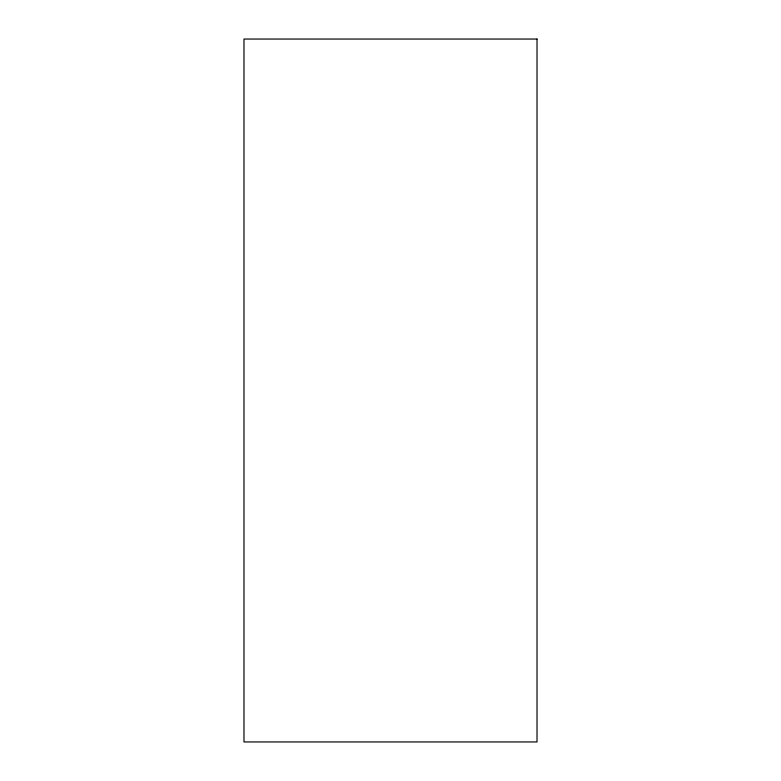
<?xml version="1.0" encoding="UTF-8"?>
<svg xmlns="http://www.w3.org/2000/svg" width="781" height="781" viewBox="0 0 781 781"><rect width="100%" height="100%" fill="white"/><g stroke="black" fill="none" stroke-linecap="round" stroke-linejoin="round"><path stroke-width="1.17" d="M537.016 39.05L243.984 39.05L243.984 741.95L537.016 741.95L537.016 39.05"/></g></svg>
